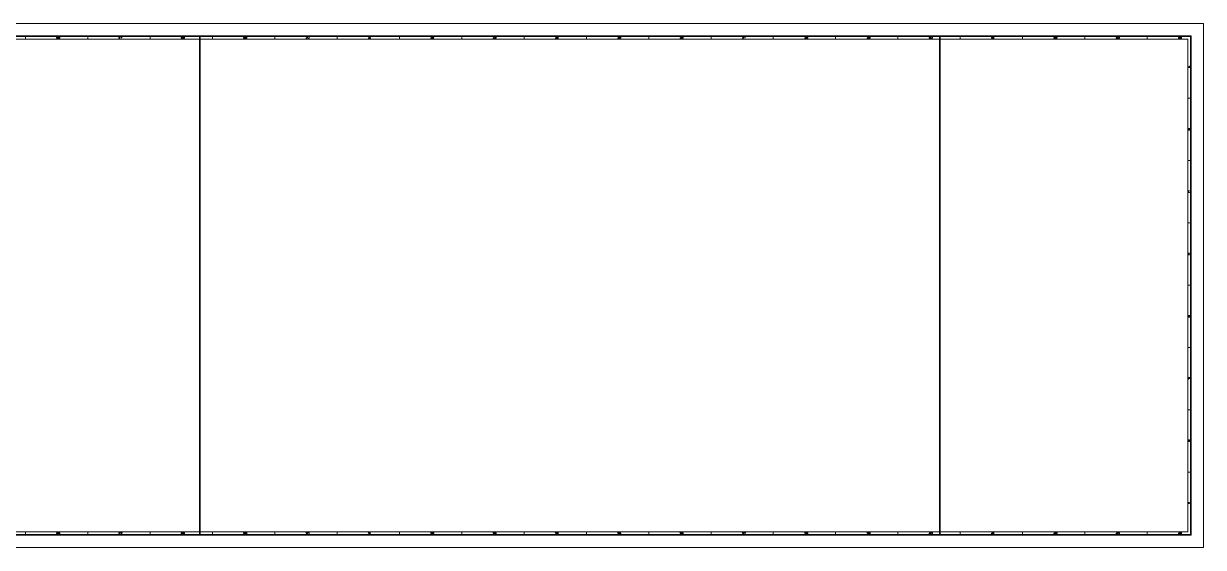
# Model space of a CAD drawing. Header units: millimetres. Extents: x 0 to 174, y 0 to 33.
# Drawn here: x 99.1 to 173.6, y 0 to 33.1 of the extents above; entities that cross this region are included whole.
import ezdxf

# ---------------------------------------------------------------- set-up
doc = ezdxf.new("R2010")
doc.units = ezdxf.units.MM
doc.layers.add('PDF_Geomertry', color=7, linetype='Continuous', true_color=0x405f80)

msp = doc.modelspace()

# ---------------------------------------------------------------- linework, layer by layer
at = {"layer": 'PDF_Geomertry', "color": 7, "lineweight": 13}
for points in [[(0, 33.111), (173.622, 33.111)], [(173.622, 33.111), (173.622, 0.001), (0, 0.001), (0, 33.111)], [(99.213, 32.127), (99.213, 32.324)], [(101.181, 32.272), (101.198, 32.288), (101.257, 32.288), (101.274, 32.272), (101.274, 32.246), (101.257, 32.229), (101.206, 32.229), (101.181, 32.204), (101.181, 32.179), (101.274, 32.179)], [(101.384, 32.272), (101.367, 32.288), (101.308, 32.288), (101.292, 32.272), (101.292, 32.196), (101.308, 32.179), (101.367, 32.179), (101.384, 32.196), (101.384, 32.229), (101.367, 32.246), (101.308, 32.246), (101.292, 32.229)], [(103.15, 32.127), (103.15, 32.324)], [(105.118, 32.272), (105.135, 32.288), (105.194, 32.288), (105.211, 32.272), (105.211, 32.246), (105.194, 32.229), (105.143, 32.229), (105.118, 32.204), (105.118, 32.179), (105.211, 32.179)], [(105.229, 32.263), (105.229, 32.288), (105.321, 32.288), (105.321, 32.263), (105.279, 32.221), (105.279, 32.179)], [(107.087, 32.127), (107.087, 32.324)], [(109.055, 32.272), (109.072, 32.288), (109.131, 32.288), (109.148, 32.272), (109.148, 32.246), (109.131, 32.229), (109.08, 32.229), (109.055, 32.204), (109.055, 32.179), (109.148, 32.179)], [(109.183, 32.238), (109.166, 32.221), (109.166, 32.196), (109.183, 32.179), (109.242, 32.179), (109.258, 32.196), (109.258, 32.221), (109.242, 32.238)], [(111.024, 32.127), (111.024, 32.324)], [(112.992, 32.272), (113.009, 32.288), (113.068, 32.288), (113.085, 32.272), (113.085, 32.246), (113.068, 32.229), (113.018, 32.229), (112.992, 32.204), (112.992, 32.179), (113.085, 32.179)], [(113.195, 32.246), (113.179, 32.229), (113.12, 32.229), (113.103, 32.246), (113.103, 32.272), (113.12, 32.288), (113.179, 32.288), (113.195, 32.272), (113.195, 32.196), (113.179, 32.179), (113.12, 32.179), (113.103, 32.196)], [(114.961, 32.127), (114.961, 32.324)], [(116.929, 32.272), (116.946, 32.288), (117.005, 32.288), (117.022, 32.272), (117.022, 32.255), (117.005, 32.238), (116.963, 32.238), (117.005, 32.238), (117.022, 32.221), (117.022, 32.196), (117.005, 32.179), (116.946, 32.179), (116.929, 32.196)], [(118.898, 32.127), (118.898, 32.324)], [(120.866, 32.272), (120.883, 32.288), (120.942, 32.288), (120.959, 32.272), (120.959, 32.255), (120.942, 32.238), (120.9, 32.238), (120.942, 32.238), (120.959, 32.221), (120.959, 32.196), (120.942, 32.179), (120.883, 32.179), (120.866, 32.196)], [(120.977, 32.272), (121.002, 32.288), (121.002, 32.179)], [(120.977, 32.179), (121.027, 32.179)], [(122.835, 32.127), (122.835, 32.324)], [(124.803, 32.272), (124.82, 32.288), (124.879, 32.288), (124.896, 32.272), (124.896, 32.255), (124.879, 32.238), (124.837, 32.238), (124.879, 32.238), (124.896, 32.221), (124.896, 32.196), (124.879, 32.179), (124.82, 32.179), (124.803, 32.196)], [(124.914, 32.272), (124.931, 32.288), (124.99, 32.288), (125.007, 32.272), (125.007, 32.246), (124.99, 32.229), (124.939, 32.229), (124.914, 32.204), (124.914, 32.179), (125.007, 32.179)], [(126.772, 32.127), (126.772, 32.324)], [(128.74, 32.272), (128.757, 32.288), (128.816, 32.288), (128.833, 32.272), (128.833, 32.255), (128.816, 32.238), (128.774, 32.238), (128.816, 32.238), (128.833, 32.221), (128.833, 32.196), (128.816, 32.179), (128.757, 32.179), (128.74, 32.196)], [(128.851, 32.272), (128.868, 32.288), (128.927, 32.288), (128.943, 32.272), (128.943, 32.255), (128.927, 32.238), (128.884, 32.238), (128.927, 32.238), (128.943, 32.221), (128.943, 32.196), (128.927, 32.179), (128.868, 32.179), (128.851, 32.196)], [(130.709, 32.127), (130.709, 32.324)], [(132.677, 32.272), (132.694, 32.288), (132.753, 32.288), (132.77, 32.272), (132.77, 32.255), (132.753, 32.238), (132.711, 32.238), (132.753, 32.238), (132.77, 32.221), (132.77, 32.196), (132.753, 32.179), (132.694, 32.179), (132.677, 32.196)], [(132.864, 32.179), (132.864, 32.288), (132.847, 32.288), (132.788, 32.213), (132.788, 32.196), (132.889, 32.196)], [(134.646, 32.127), (134.646, 32.324)], [(136.614, 32.272), (136.631, 32.288), (136.69, 32.288), (136.707, 32.272), (136.707, 32.255), (136.69, 32.238), (136.648, 32.238), (136.69, 32.238), (136.707, 32.221), (136.707, 32.196), (136.69, 32.179), (136.631, 32.179), (136.614, 32.196)], [(136.817, 32.288), (136.725, 32.288), (136.725, 32.246), (136.801, 32.246), (136.817, 32.229), (136.817, 32.196), (136.801, 32.179), (136.742, 32.179), (136.725, 32.196)], [(138.583, 32.127), (138.583, 32.324)], [(140.551, 32.272), (140.568, 32.288), (140.627, 32.288), (140.644, 32.272), (140.644, 32.255), (140.627, 32.238), (140.585, 32.238), (140.627, 32.238), (140.644, 32.221), (140.644, 32.196), (140.627, 32.179), (140.568, 32.179), (140.551, 32.196)], [(140.755, 32.272), (140.738, 32.288), (140.679, 32.288), (140.662, 32.272), (140.662, 32.196), (140.679, 32.179), (140.738, 32.179), (140.755, 32.196), (140.755, 32.229), (140.738, 32.246), (140.679, 32.246), (140.662, 32.229)], [(142.52, 32.127), (142.52, 32.324)], [(144.488, 32.272), (144.505, 32.288), (144.564, 32.288), (144.581, 32.272), (144.581, 32.255), (144.564, 32.238), (144.522, 32.238), (144.564, 32.238), (144.581, 32.221), (144.581, 32.196), (144.564, 32.179), (144.505, 32.179), (144.488, 32.196)], [(144.599, 32.263), (144.599, 32.288), (144.692, 32.288), (144.692, 32.263), (144.649, 32.221), (144.649, 32.179)], [(146.457, 32.127), (146.457, 32.324)], [(148.425, 32.272), (148.442, 32.288), (148.501, 32.288), (148.518, 32.272), (148.518, 32.255), (148.501, 32.238), (148.459, 32.238), (148.501, 32.238), (148.518, 32.221), (148.518, 32.196), (148.501, 32.179), (148.442, 32.179), (148.425, 32.196)], [(148.553, 32.238), (148.536, 32.221), (148.536, 32.196), (148.553, 32.179), (148.612, 32.179), (148.628, 32.196), (148.628, 32.221), (148.612, 32.238)], [(150.394, 32.127), (150.394, 32.324)], [(152.362, 32.272), (152.379, 32.288), (152.438, 32.288), (152.455, 32.272), (152.455, 32.255), (152.438, 32.238), (152.396, 32.238), (152.438, 32.238), (152.455, 32.221), (152.455, 32.196), (152.438, 32.179), (152.379, 32.179), (152.362, 32.196)], [(152.566, 32.246), (152.549, 32.229), (152.49, 32.229), (152.473, 32.246), (152.473, 32.272), (152.49, 32.288), (152.549, 32.288), (152.566, 32.272), (152.566, 32.196), (152.549, 32.179), (152.49, 32.179), (152.473, 32.196)], [(154.331, 32.127), (154.331, 32.324)], [(156.375, 32.179), (156.375, 32.288), (156.358, 32.288), (156.299, 32.213), (156.299, 32.196), (156.4, 32.196)], [(158.268, 32.127), (158.268, 32.324)], [(160.312, 32.179), (160.312, 32.288), (160.295, 32.288), (160.236, 32.213), (160.236, 32.196), (160.337, 32.196)], [(160.355, 32.272), (160.381, 32.288), (160.381, 32.179)], [(160.355, 32.179), (160.406, 32.179)], [(162.205, 32.127), (162.205, 32.324)], [(164.249, 32.179), (164.249, 32.288), (164.232, 32.288), (164.173, 32.213), (164.173, 32.196), (164.274, 32.196)], [(164.292, 32.272), (164.309, 32.288), (164.368, 32.288), (164.385, 32.272), (164.385, 32.246), (164.368, 32.229), (164.317, 32.229), (164.292, 32.204), (164.292, 32.179), (164.385, 32.179)], [(166.142, 32.127), (166.142, 32.324)], [(168.186, 32.179), (168.186, 32.288), (168.169, 32.288), (168.11, 32.213), (168.11, 32.196), (168.212, 32.196)], [(168.229, 32.272), (168.246, 32.288), (168.305, 32.288), (168.322, 32.272), (168.322, 32.255), (168.305, 32.238), (168.263, 32.238), (168.305, 32.238), (168.322, 32.221), (168.322, 32.196), (168.305, 32.179), (168.246, 32.179), (168.229, 32.196)], [(170.079, 32.127), (170.079, 32.324)], [(172.123, 32.179), (172.123, 32.288), (172.106, 32.288), (172.047, 32.213), (172.047, 32.196), (172.148, 32.196)], [(172.242, 32.179), (172.242, 32.288), (172.225, 32.288), (172.166, 32.213), (172.166, 32.196), (172.267, 32.196)], [(172.677, 30.309), (172.728, 30.418), (172.736, 30.418), (172.787, 30.309)], [(172.694, 30.343), (172.77, 30.343)], [(172.638, 28.387), (172.835, 28.387)], [(172.762, 26.431), (172.778, 26.414), (172.778, 26.389), (172.762, 26.372), (172.677, 26.372), (172.677, 26.481), (172.762, 26.481), (172.778, 26.465), (172.778, 26.448), (172.762, 26.431), (172.677, 26.431)], [(172.638, 24.45), (172.835, 24.45)], [(172.778, 22.519), (172.753, 22.544), (172.703, 22.544), (172.677, 22.519), (172.677, 22.46), (172.703, 22.435), (172.753, 22.435), (172.778, 22.46)], [(172.638, 20.513), (172.835, 20.513)], [(172.638, 16.576), (172.835, 16.576)], [(172.778, 14.67), (172.677, 14.67), (172.677, 14.561), (172.778, 14.561)], [(172.762, 14.62), (172.677, 14.62)], [(172.638, 12.639), (172.835, 12.639)], [(172.778, 10.733), (172.677, 10.733), (172.677, 10.624)], [(172.762, 10.683), (172.677, 10.683)], [(172.638, 8.702), (172.835, 8.702)], [(172.778, 6.771), (172.753, 6.796), (172.703, 6.796), (172.677, 6.771), (172.677, 6.712), (172.703, 6.687), (172.753, 6.687), (172.778, 6.712)], [(172.719, 6.746), (172.778, 6.746), (172.778, 6.687)], [(172.638, 4.765), (172.835, 4.765)], [(172.677, 2.859), (172.677, 2.75)], [(172.677, 2.809), (172.77, 2.809)], [(172.77, 2.859), (172.77, 2.75)], [(99.213, 0.985), (99.213, 0.788)], [(101.181, 0.933), (101.198, 0.95), (101.257, 0.95), (101.274, 0.933), (101.274, 0.908), (101.257, 0.891), (101.206, 0.891), (101.181, 0.866), (101.181, 0.84), (101.274, 0.84)], [(101.384, 0.933), (101.367, 0.95), (101.308, 0.95), (101.292, 0.933), (101.292, 0.857), (101.308, 0.84), (101.367, 0.84), (101.384, 0.857), (101.384, 0.891), (101.367, 0.908), (101.308, 0.908), (101.292, 0.891)], [(103.15, 0.985), (103.15, 0.788)], [(105.118, 0.933), (105.135, 0.95), (105.194, 0.95), (105.211, 0.933), (105.211, 0.908), (105.194, 0.891), (105.143, 0.891), (105.118, 0.866), (105.118, 0.84), (105.211, 0.84)], [(105.229, 0.925), (105.229, 0.95), (105.321, 0.95), (105.321, 0.925), (105.279, 0.883), (105.279, 0.84)], [(107.087, 0.985), (107.087, 0.788)], [(109.055, 0.933), (109.072, 0.95), (109.131, 0.95), (109.148, 0.933), (109.148, 0.908), (109.131, 0.891), (109.08, 0.891), (109.055, 0.866), (109.055, 0.84), (109.148, 0.84)], [(109.183, 0.899), (109.166, 0.883), (109.166, 0.857), (109.183, 0.84), (109.242, 0.84), (109.258, 0.857), (109.258, 0.883), (109.242, 0.899)], [(111.024, 0.985), (111.024, 0.788)], [(112.992, 0.933), (113.009, 0.95), (113.068, 0.95), (113.085, 0.933), (113.085, 0.908), (113.068, 0.891), (113.018, 0.891), (112.992, 0.866), (112.992, 0.84), (113.085, 0.84)], [(113.195, 0.908), (113.179, 0.891), (113.12, 0.891), (113.103, 0.908), (113.103, 0.933), (113.12, 0.95), (113.179, 0.95), (113.195, 0.933), (113.195, 0.857), (113.179, 0.84), (113.12, 0.84), (113.103, 0.857)], [(114.961, 0.985), (114.961, 0.788)], [(116.929, 0.933), (116.946, 0.95), (117.005, 0.95), (117.022, 0.933), (117.022, 0.916), (117.005, 0.899), (116.963, 0.899), (117.005, 0.899), (117.022, 0.883), (117.022, 0.857), (117.005, 0.84), (116.946, 0.84), (116.929, 0.857)], [(118.898, 0.985), (118.898, 0.788)], [(120.866, 0.933), (120.883, 0.95), (120.942, 0.95), (120.959, 0.933), (120.959, 0.916), (120.942, 0.899), (120.9, 0.899), (120.942, 0.899), (120.959, 0.883), (120.959, 0.857), (120.942, 0.84), (120.883, 0.84), (120.866, 0.857)], [(120.977, 0.933), (121.002, 0.95), (121.002, 0.84)], [(120.977, 0.84), (121.027, 0.84)], [(122.835, 0.985), (122.835, 0.788)], [(124.803, 0.933), (124.82, 0.95), (124.879, 0.95), (124.896, 0.933), (124.896, 0.916), (124.879, 0.899), (124.837, 0.899), (124.879, 0.899), (124.896, 0.883), (124.896, 0.857), (124.879, 0.84), (124.82, 0.84), (124.803, 0.857)], [(124.914, 0.933), (124.931, 0.95), (124.99, 0.95), (125.007, 0.933), (125.007, 0.908), (124.99, 0.891), (124.939, 0.891), (124.914, 0.866), (124.914, 0.84), (125.007, 0.84)], [(126.772, 0.985), (126.772, 0.788)], [(128.74, 0.933), (128.757, 0.95), (128.816, 0.95), (128.833, 0.933), (128.833, 0.916), (128.816, 0.899), (128.774, 0.899), (128.816, 0.899), (128.833, 0.883), (128.833, 0.857), (128.816, 0.84), (128.757, 0.84), (128.74, 0.857)], [(128.851, 0.933), (128.868, 0.95), (128.927, 0.95), (128.943, 0.933), (128.943, 0.916), (128.927, 0.899), (128.884, 0.899), (128.927, 0.899), (128.943, 0.883), (128.943, 0.857), (128.927, 0.84), (128.868, 0.84), (128.851, 0.857)], [(130.709, 0.985), (130.709, 0.788)], [(132.677, 0.933), (132.694, 0.95), (132.753, 0.95), (132.77, 0.933), (132.77, 0.916), (132.753, 0.899), (132.711, 0.899), (132.753, 0.899), (132.77, 0.883), (132.77, 0.857), (132.753, 0.84), (132.694, 0.84), (132.677, 0.857)], [(132.864, 0.84), (132.864, 0.95), (132.847, 0.95), (132.788, 0.874), (132.788, 0.857), (132.889, 0.857)], [(134.646, 0.985), (134.646, 0.788)], [(136.614, 0.933), (136.631, 0.95), (136.69, 0.95), (136.707, 0.933), (136.707, 0.916), (136.69, 0.899), (136.648, 0.899), (136.69, 0.899), (136.707, 0.883), (136.707, 0.857), (136.69, 0.84), (136.631, 0.84), (136.614, 0.857)], [(136.817, 0.95), (136.725, 0.95), (136.725, 0.908), (136.801, 0.908), (136.817, 0.891), (136.817, 0.857), (136.801, 0.84), (136.742, 0.84), (136.725, 0.857)], [(138.583, 0.985), (138.583, 0.788)], [(140.551, 0.933), (140.568, 0.95), (140.627, 0.95), (140.644, 0.933), (140.644, 0.916), (140.627, 0.899), (140.585, 0.899), (140.627, 0.899), (140.644, 0.883), (140.644, 0.857), (140.627, 0.84), (140.568, 0.84), (140.551, 0.857)], [(140.755, 0.933), (140.738, 0.95), (140.679, 0.95), (140.662, 0.933), (140.662, 0.857), (140.679, 0.84), (140.738, 0.84), (140.755, 0.857), (140.755, 0.891), (140.738, 0.908), (140.679, 0.908), (140.662, 0.891)], [(142.52, 0.985), (142.52, 0.788)], [(144.488, 0.933), (144.505, 0.95), (144.564, 0.95), (144.581, 0.933), (144.581, 0.916), (144.564, 0.899), (144.522, 0.899), (144.564, 0.899), (144.581, 0.883), (144.581, 0.857), (144.564, 0.84), (144.505, 0.84), (144.488, 0.857)], [(144.599, 0.925), (144.599, 0.95), (144.692, 0.95), (144.692, 0.925), (144.649, 0.883), (144.649, 0.84)], [(146.457, 0.985), (146.457, 0.788)], [(148.425, 0.933), (148.442, 0.95), (148.501, 0.95), (148.518, 0.933), (148.518, 0.916), (148.501, 0.899), (148.459, 0.899), (148.501, 0.899), (148.518, 0.883), (148.518, 0.857), (148.501, 0.84), (148.442, 0.84), (148.425, 0.857)], [(148.553, 0.899), (148.536, 0.883), (148.536, 0.857), (148.553, 0.84), (148.612, 0.84), (148.628, 0.857), (148.628, 0.883), (148.612, 0.899)], [(150.394, 0.985), (150.394, 0.788)], [(152.362, 0.933), (152.379, 0.95), (152.438, 0.95), (152.455, 0.933), (152.455, 0.916), (152.438, 0.899), (152.396, 0.899), (152.438, 0.899), (152.455, 0.883), (152.455, 0.857), (152.438, 0.84), (152.379, 0.84), (152.362, 0.857)], [(152.566, 0.908), (152.549, 0.891), (152.49, 0.891), (152.473, 0.908), (152.473, 0.933), (152.49, 0.95), (152.549, 0.95), (152.566, 0.933), (152.566, 0.857), (152.549, 0.84), (152.49, 0.84), (152.473, 0.857)], [(154.331, 0.985), (154.331, 0.788)], [(156.375, 0.84), (156.375, 0.95), (156.358, 0.95), (156.299, 0.874), (156.299, 0.857), (156.4, 0.857)], [(158.268, 0.985), (158.268, 0.788)], [(160.312, 0.84), (160.312, 0.95), (160.295, 0.95), (160.236, 0.874), (160.236, 0.857), (160.337, 0.857)], [(160.355, 0.933), (160.381, 0.95), (160.381, 0.84)], [(160.355, 0.84), (160.406, 0.84)], [(162.205, 0.985), (162.205, 0.788)], [(164.249, 0.84), (164.249, 0.95), (164.232, 0.95), (164.173, 0.874), (164.173, 0.857), (164.274, 0.857)], [(164.292, 0.933), (164.309, 0.95), (164.368, 0.95), (164.385, 0.933), (164.385, 0.908), (164.368, 0.891), (164.317, 0.891), (164.292, 0.866), (164.292, 0.84), (164.385, 0.84)], [(166.142, 0.985), (166.142, 0.788)], [(168.186, 0.84), (168.186, 0.95), (168.169, 0.95), (168.11, 0.874), (168.11, 0.857), (168.212, 0.857)], [(168.229, 0.933), (168.246, 0.95), (168.305, 0.95), (168.322, 0.933), (168.322, 0.916), (168.305, 0.899), (168.263, 0.899), (168.305, 0.899), (168.322, 0.883), (168.322, 0.857), (168.305, 0.84), (168.246, 0.84), (168.229, 0.857)], [(170.079, 0.985), (170.079, 0.788)], [(172.123, 0.84), (172.123, 0.95), (172.106, 0.95), (172.047, 0.874), (172.047, 0.857), (172.148, 0.857)], [(172.242, 0.84), (172.242, 0.95), (172.225, 0.95), (172.166, 0.874), (172.166, 0.857), (172.267, 0.857)]]:
    msp.add_lwpolyline(points, dxfattribs=at)
at = {"layer": 'PDF_Geomertry', "color": 7, "lineweight": 35}
msp.add_lwpolyline([(0.787, 0.788), (0.787, 32.324), (172.835, 32.324), (172.835, 0.788)], close=True, dxfattribs=at)
at = {"layer": 'PDF_Geomertry', "color": 7, "lineweight": 13}
for points in [[(0.984, 0.985), (0.984, 32.127), (172.638, 32.127), (172.638, 0.985)], [(109.183, 32.288), (109.242, 32.288), (109.258, 32.272), (109.258, 32.255), (109.242, 32.238), (109.183, 32.238), (109.166, 32.255), (109.166, 32.272), (109.183, 32.288)], [(117.065, 32.288), (117.116, 32.288), (117.141, 32.263), (117.141, 32.204), (117.116, 32.179), (117.065, 32.179), (117.04, 32.204), (117.04, 32.263), (117.065, 32.288)], [(148.553, 32.288), (148.612, 32.288), (148.628, 32.272), (148.628, 32.255), (148.612, 32.238), (148.553, 32.238), (148.536, 32.255), (148.536, 32.272), (148.553, 32.288)], [(156.443, 32.288), (156.494, 32.288), (156.519, 32.263), (156.519, 32.204), (156.494, 32.179), (156.443, 32.179), (156.418, 32.204), (156.418, 32.263), (156.443, 32.288)], [(172.677, 18.607), (172.753, 18.607), (172.778, 18.582), (172.778, 18.523), (172.753, 18.498), (172.677, 18.498), (172.677, 18.607)], [(109.183, 0.95), (109.242, 0.95), (109.258, 0.933), (109.258, 0.916), (109.242, 0.899), (109.183, 0.899), (109.166, 0.916), (109.166, 0.933), (109.183, 0.95)], [(117.065, 0.95), (117.116, 0.95), (117.141, 0.925), (117.141, 0.866), (117.116, 0.84), (117.065, 0.84), (117.04, 0.866), (117.04, 0.925), (117.065, 0.95)], [(148.553, 0.95), (148.612, 0.95), (148.628, 0.933), (148.628, 0.916), (148.612, 0.899), (148.553, 0.899), (148.536, 0.916), (148.536, 0.933), (148.553, 0.95)], [(156.443, 0.95), (156.494, 0.95), (156.519, 0.925), (156.519, 0.866), (156.494, 0.84), (156.443, 0.84), (156.418, 0.866), (156.418, 0.925), (156.443, 0.95)]]:
    msp.add_lwpolyline(points, close=True, dxfattribs=at)
at = {"layer": 'PDF_Geomertry', "color": 7, "lineweight": 35}
for points in [[(110.236, 0.788), (110.236, 32.324)], [(156.976, 0.788), (156.976, 32.324)]]:
    msp.add_lwpolyline(points, dxfattribs=at)

doc.saveas('drawing.dxf')
